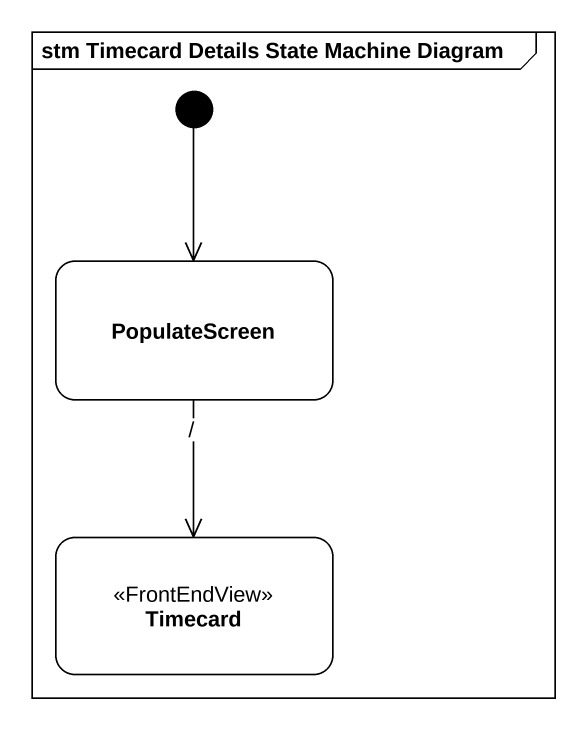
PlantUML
@startuml
mainframe stm Timecard Details State Machine Diagram
hide empty description
state PopulateScreen
state Timecard <<FrontEndView>>
[*] --> PopulateScreen
PopulateScreen --> Timecard : /
@enduml
